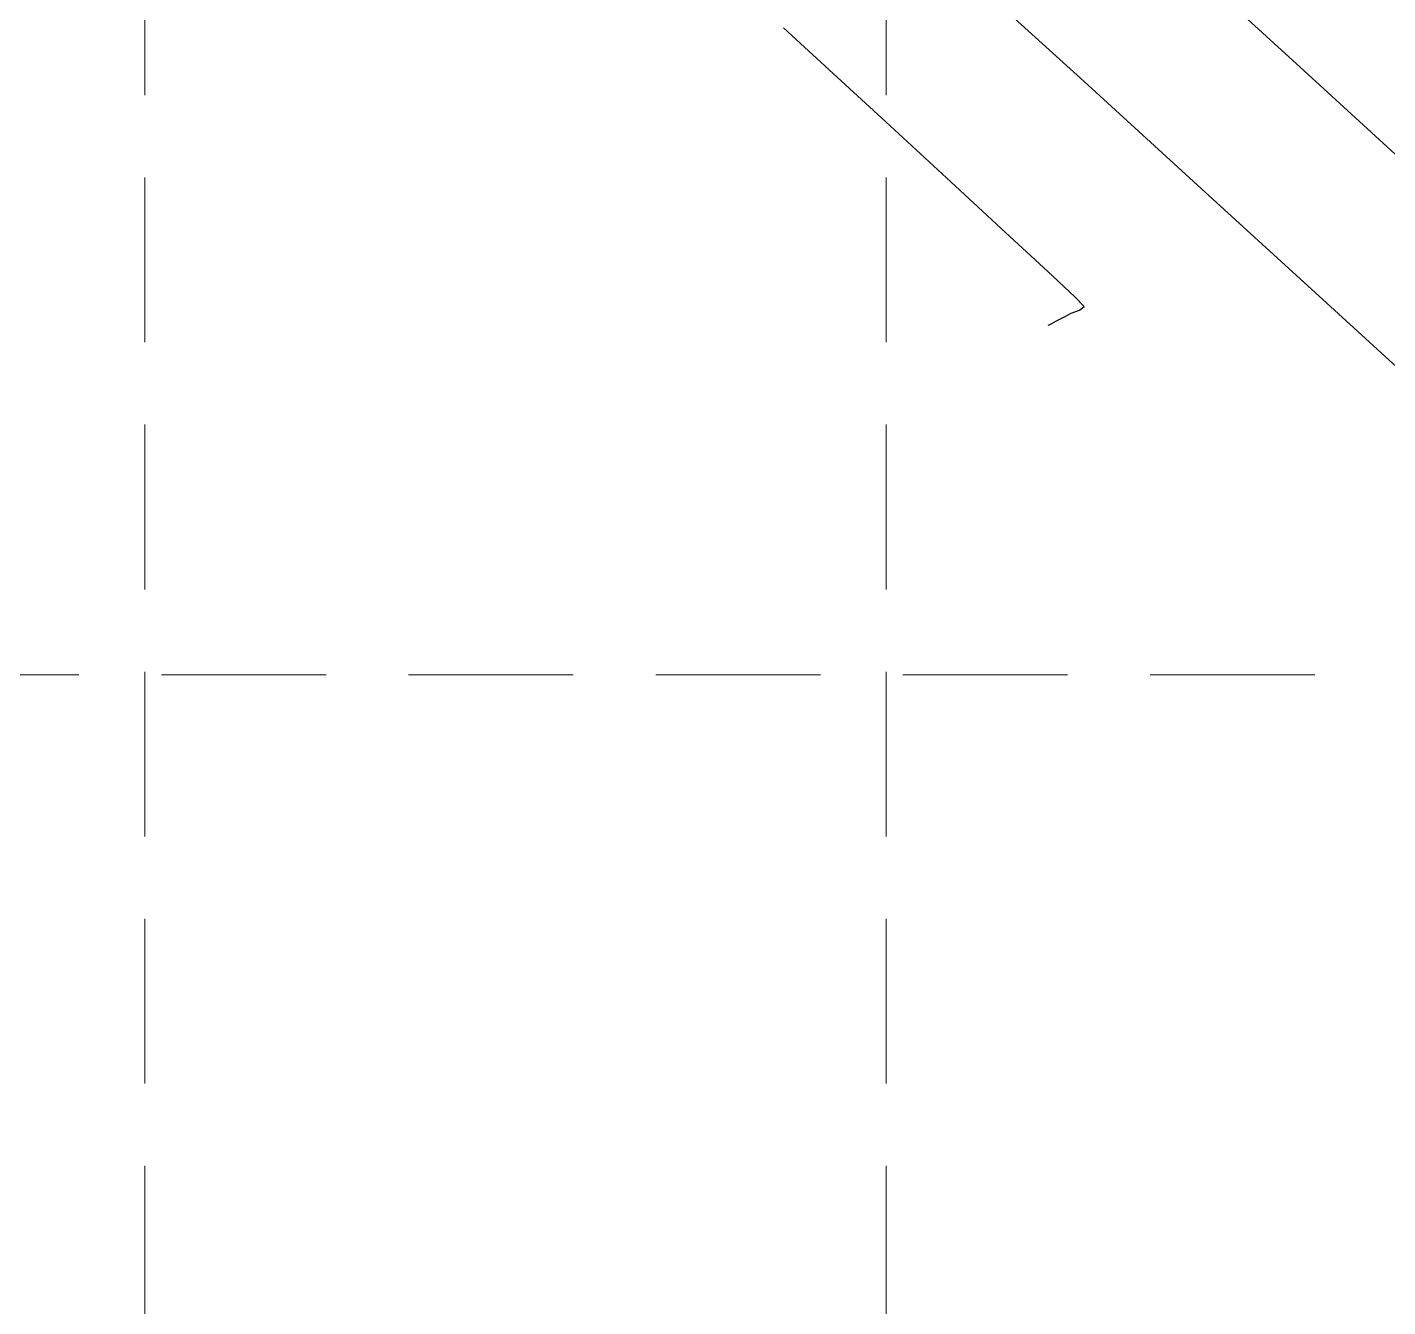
# Model space of a CAD drawing. Header units: inches. Extents: x 2547543 to 2548696, y 7125653 to 7126375.
# Drawn here: x 2548584.73 to 2548617.76, y 7125746.96 to 7125778.03 of the extents above; entities that cross this region are included whole.
import ezdxf

# ---------------------------------------------------------------- set-up
doc = ezdxf.new("R2010")
doc.units = ezdxf.units.IN
doc.header["$MEASUREMENT"] = 0
doc.linetypes.add('HIDDEN', pattern=[0.375, 0.25, -0.125])
for name, color, linetype in [('CONT-MJR', 6, 'Continuous'), ('CONT-MNR', 14, 'Continuous'), ('GRID', 254, 'HIDDEN')]:
    doc.layers.add(name, color=color, linetype=linetype)

msp = doc.modelspace()

# ---------------------------------------------------------------- linework, layer by layer
at = {"layer": 'CONT-MJR', "color": 35, "elevation": 565}
for points in [[(2548603.799238659, 7125777.356162409), (2548603.088792234, 7125778.007554106)], [(2548605.570345984, 7125775.728148378), (2548603.799238659, 7125777.356162409)], [(2548607.150357482, 7125774.271764884), (2548605.570345984, 7125775.728148378)], [(2548609.502921421, 7125772.090781634), (2548608.48073026, 7125773.041234957)], [(2548610.273342627, 7125771.157952118), (2548610.388587318, 7125771.246996921)], [(2548609.512192047, 7125770.786914234), (2548609.53716266, 7125770.800023099)]]:
    msp.add_lwpolyline(points, dxfattribs=at)
at = {"layer": 'CONT-MJR', "color": 35, "extrusion": (-0.6790226840249832, -0.7341172893887652, 0), "elevation": -6961716.160945242}
msp.add_lwpolyline([(-2967583.986625311, 565.0000000000009), (-2967585.798832702, 565.0000000000009)], dxfattribs=at)
at = {"layer": 'CONT-MJR', "color": 35, "extrusion": (0.6849188833834458, 0.7286193266615798, 0), "elevation": 6937566.037650571}
msp.add_lwpolyline([(3023608.824120201, 565), (3023609.723721171, 565)], dxfattribs=at)
at = {"layer": 'CONT-MJR', "color": 35, "extrusion": (-0.7031291635970465, -0.7110621486897738, 0), "elevation": -6858868.504823587}
msp.add_lwpolyline([(-3198117.197802852, 565), (-3198117.521542833, 565)], dxfattribs=at)
at = {"layer": 'CONT-MJR', "color": 35, "extrusion": (0.3586307967995817, -0.933479486430686, 0), "elevation": -5737751.067887274}
msp.add_lwpolyline([(4934596.180057455, 565), (4934596.397259692, 565)], dxfattribs=at)
at = {"layer": 'CONT-MJR', "color": 35, "extrusion": (0.464814221398388, -0.8854082332945693, 0), "elevation": -5124586.177245716}
msp.add_lwpolyline([(5568719.473932987, 565), (5568719.54592882, 565)], dxfattribs=at)
at = {"layer": 'CONT-MJR', "color": 35, "extrusion": (-0.4648142319176381, 0.8854082277722611, 0), "elevation": 5124586.111085551}
msp.add_lwpolyline([(-5568719.606812377, 565), (-5568719.741710351, 565)], dxfattribs=at)
at = {"layer": 'CONT-MJR', "color": 35, "extrusion": (0.4648142362346256, -0.8854082255059651, 0), "elevation": -5124586.08393413}
msp.add_lwpolyline([(5568719.766696314, 565.0000000000009), (5568719.962975726, 565.0000000000009)], dxfattribs=at)
at = {"layer": 'CONT-MJR', "color": 35, "extrusion": (0.4648142339920559, -0.8854082266832505, 0), "elevation": -5124586.098038627}
msp.add_lwpolyline([(5568719.949996125, 565), (5568720.1492864, 565)], dxfattribs=at)
at = {"layer": 'CONT-MNR', "color": 35, "elevation": 563}
msp.add_lwpolyline([(2548615.634254274, 7125777.054462686), (2548612.616423937, 7125779.814359115)], dxfattribs=at)
at = {"layer": 'CONT-MNR', "color": 35, "extrusion": (-0.6725444330770017, -0.7400567448088926, 0), "elevation": -6987532.838341013}
msp.add_lwpolyline([(-2906285.14912788, 564), (-2906289.048783557, 564)], dxfattribs=at)
at = {"layer": 'CONT-MNR', "color": 35, "extrusion": (0.6758649130157639, 0.737025521508037, 0), "elevation": 6974399.433671248}
msp.add_lwpolyline([(2937663.752491032, 563), (2937667.922124356, 563)], dxfattribs=at)
at = {"layer": 'CONT-MNR', "color": 35, "extrusion": (0.6735150507735365, 0.7391735089825127, 0), "elevation": 6983712.823405446}
msp.add_lwpolyline([(2915448.595286192, 564), (2915452.578097892, 564)], dxfattribs=at)
at = {"layer": 'CONT-MNR', "color": 35, "extrusion": (0.6743575225703292, 0.7384049916900671, 0), "elevation": 6980383.677697528}
msp.add_lwpolyline([(2923406.514946843, 564.0000000000009), (2923410.512344755, 564.0000000000009)], dxfattribs=at)
at = {"layer": 'CONT-MNR', "color": 35, "extrusion": (0.6751175380122262, 0.737710180130592, 0), "elevation": 6977369.597138112}
msp.add_lwpolyline([(2930589.075829979, 564.0000000000009), (2930593.019242426, 564.0000000000009)], dxfattribs=at)
at = {"layer": 'GRID', "color": 252, "linetype": 'HIDDEN', "lineweight": 0, "ltscale": 16}
for p, q in [((2548587.583313587, 7126356.376313465), (2548587.583313587, 7125726.296813901)), ((2548605.583313587, 7126356.376313465), (2548605.583313587, 7125726.296813901)), ((2547561.986892405, 7125762.2968139), (2548677.986892388, 7125762.2968139))]:
    msp.add_line(p, q, dxfattribs=at)

doc.saveas('drawing.dxf')
